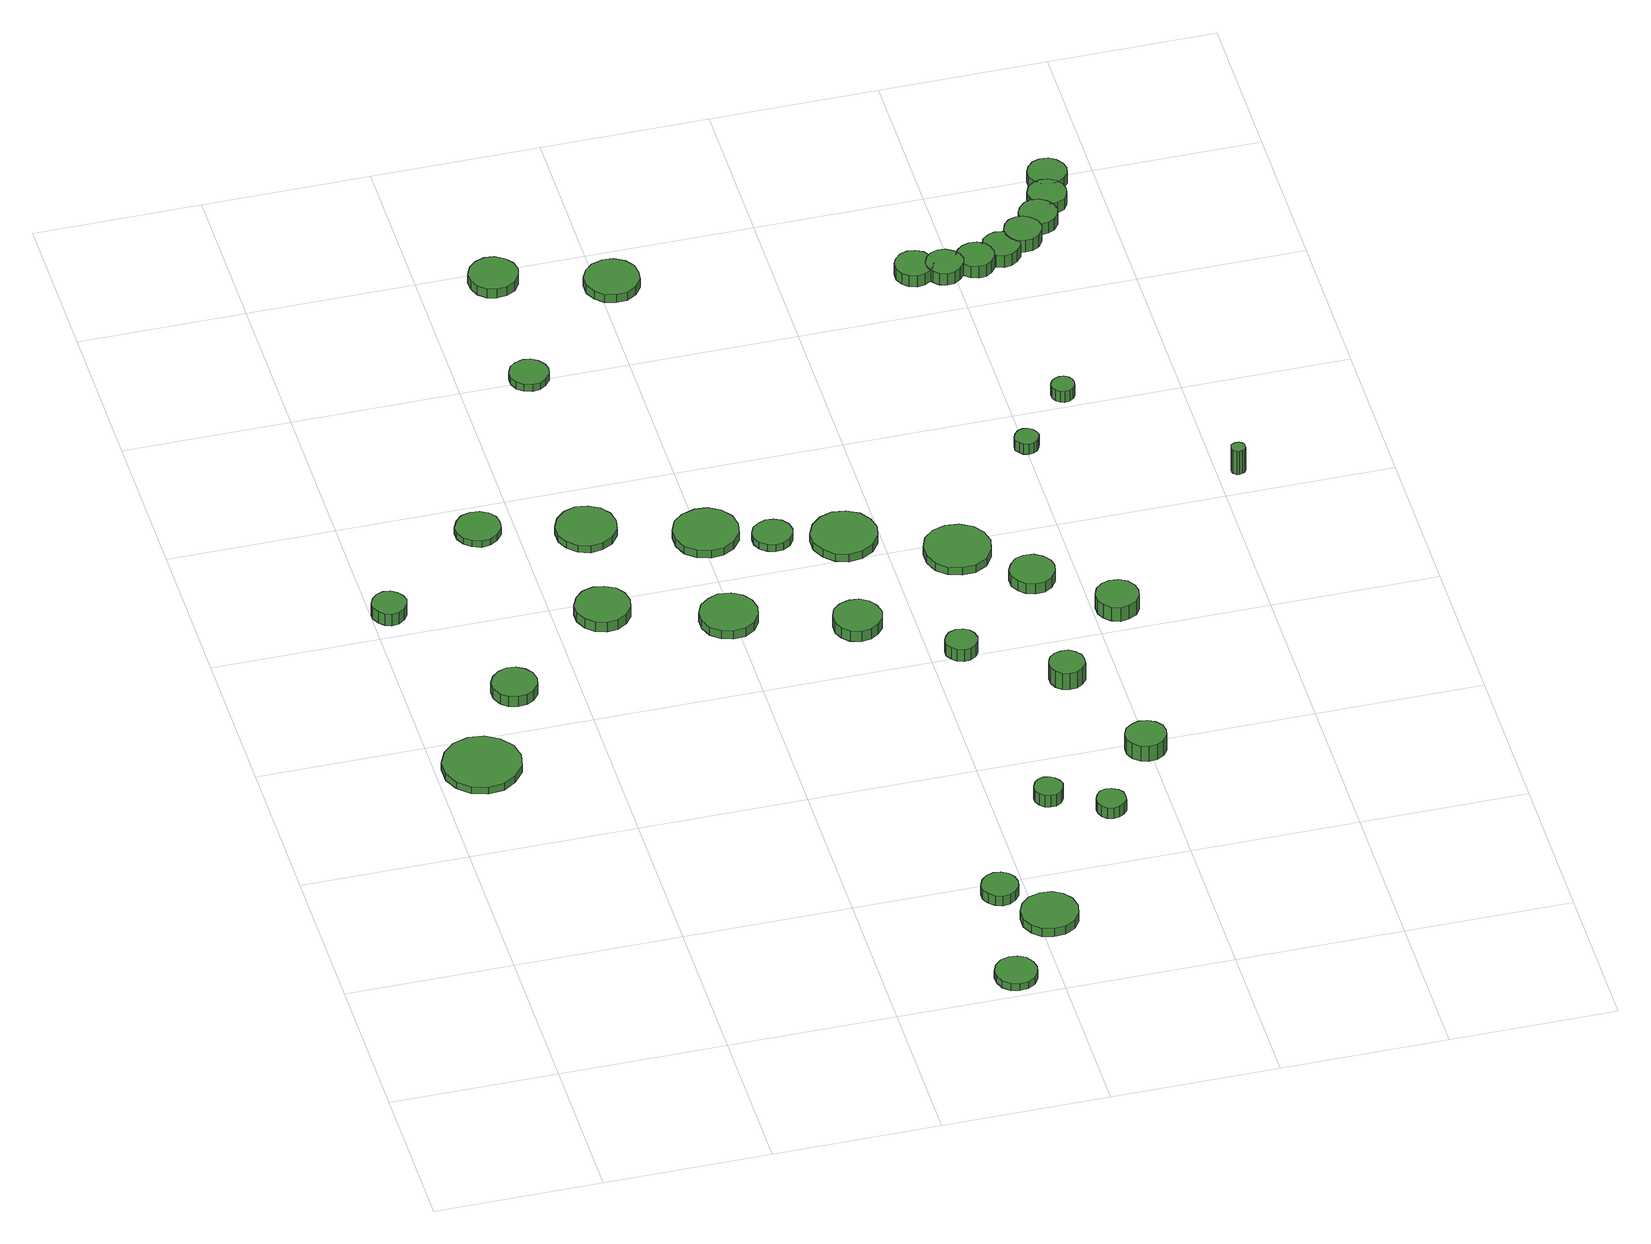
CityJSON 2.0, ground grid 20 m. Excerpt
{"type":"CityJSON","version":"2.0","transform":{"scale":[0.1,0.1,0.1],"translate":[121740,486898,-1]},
"CityObjects":{
"tree1":{"type":"SolitaryVegetationObject","attributes":{"function":"something"},"geometry":[{"type":"MultiSurface","lod":"1","boundaries":[[[0,1,2,3,4,5,6,7,8,9,10,11,12,13,14]],[[15,16,17,18,19,20,21,22,23,24,25,26,27,28,29]],[[0,29,28,1]],[[1,28,27,2]],[[2,27,26,3]],[[3,26,25,4]],[[4,25,24,5]],[[5,24,23,6]],[[6,23,22,7]],[[7,22,21,8]],[[8,21,20,9]],[[9,20,19,10]],[[10,19,18,11]],[[11,18,17,12]],[[12,17,16,13]],[[13,16,15,14]],[[14,15,29,0]]]}]},
"tree2":{"type":"SolitaryVegetationObject","attributes":{"function":"something"},"geometry":[{"type":"MultiSurface","lod":"1","boundaries":[[[30,31,32,33,34,35,36,37,38,39,40,41,42,43,44]],[[45,46,47,48,49,50,51,52,53,54,55,56,57,58,59]],[[30,59,58,31]],[[31,58,57,32]],[[32,57,56,33]],[[33,56,55,34]],[[34,55,54,35]],[[35,54,53,36]],[[36,53,52,37]],[[37,52,51,38]],[[38,51,50,39]],[[39,50,49,40]],[[40,49,48,41]],[[41,48,47,42]],[[42,47,46,43]],[[43,46,45,44]],[[44,45,59,30]]]}]},
"tree3":{"type":"SolitaryVegetationObject","attributes":{"function":"something"},"geometry":[{"type":"MultiSurface","lod":"1","boundaries":[[[60,61,62,63,64,65,66,67,68,69,70,71,72,73,74]],[[75,76,77,78,79,80,81,82,83,84,85,86,87,88,89]],[[60,89,88,61]],[[61,88,87,62]],[[62,87,86,63]],[[63,86,85,64]],[[64,85,84,65]],[[65,84,83,66]],[[66,83,82,67]],[[67,82,81,68]],[[68,81,80,69]],[[69,80,79,70]],[[70,79,78,71]],[[71,78,77,72]],[[72,77,76,73]],[[73,76,75,74]],[[74,75,89,60]]]}]},
"tree4":{"type":"SolitaryVegetationObject","attributes":{"function":"something"},"geometry":[{"type":"MultiSurface","lod":"1","boundaries":[[[90,91,92,93,94,95,96,97,98,99,100,101,102,103,104]],[[105,106,107,108,109,110,111,112,113,114,115,116,117,118,119]],[[90,119,118,91]],[[91,118,117,92]],[[92,117,116,93]],[[93,116,115,94]],[[94,115,114,95]],[[95,114,113,96]],[[96,113,112,97]],[[97,112,111,98]],[[98,111,110,99]],[[99,110,109,100]],[[100,109,108,101]],[[101,108,107,102]],[[102,107,106,103]],[[103,106,105,104]],[[104,105,119,90]]]}]},
"tree5":{"type":"SolitaryVegetationObject","attributes":{"function":"something"},"geometry":[{"type":"MultiSurface","lod":"1","boundaries":[[[120,121,122,123,124,125,126,127,128,129,130,131,132,133,134]],[[135,136,137,138,139,140,141,142,143,144,145,146,147,148,149]],[[120,149,148,121]],[[121,148,147,122]],[[122,147,146,123]],[[123,146,145,124]],[[124,145,144,125]],[[125,144,143,126]],[[126,143,142,127]],[[127,142,141,128]],[[128,141,140,129]],[[129,140,139,130]],[[130,139,138,131]],[[131,138,137,132]],[[132,137,136,133]],[[133,136,135,134]],[[134,135,149,120]]]}]},
"tree6":{"type":"SolitaryVegetationObject","attributes":{"function":"something"}},
"tree7":{"type":"SolitaryVegetationObject","attributes":{"function":"something"},"geometry":[{"type":"MultiSurface","lod":"1","boundaries":[[[150,151,152,153,154,155,156,157,158,159,160,161,162,163,164]],[[165,166,167,168,169,170,171,172,173,174,175,176,177,178,179]],[[150,179,178,151]],[[151,178,177,152]],[[152,177,176,153]],[[153,176,175,154]],[[154,175,174,155]],[[155,174,173,156]],[[156,173,172,157]],[[157,172,171,158]],[[158,171,170,159]],[[159,170,169,160]],[[160,169,168,161]],[[161,168,167,162]],[[162,167,166,163]],[[163,166,165,164]],[[164,165,179,150]]]}]},
"tree8":{"type":"SolitaryVegetationObject","attributes":{"function":"something"},"geometry":[{"type":"MultiSurface","lod":"1","boundaries":[[[180,181,182,183,184,185,186,187,188,189,190,191,192,193,194]],[[195,196,197,198,199,200,201,202,203,204,205,206,207,208,209]],[[180,209,208,181]],[[181,208,207,182]],[[182,207,206,183]],[[183,206,205,184]],[[184,205,204,185]],[[185,204,203,186]],[[186,203,202,187]],[[187,202,201,188]],[[188,201,200,189]],[[189,200,199,190]],[[190,199,198,191]],[[191,198,197,192]],[[192,197,196,193]],[[193,196,195,194]],[[194,195,209,180]]]}]},
"tree9":{"type":"SolitaryVegetationObject","attributes":{"function":"something"},"geometry":[{"type":"MultiSurface","lod":"1","boundaries":[[[210,211,212,213,214,215,216,217,218,219,220,221,222,223,224]],[[225,226,227,228,229,230,231,232,233,234,235,236,237,238,239]],[[210,239,238,211]],[[211,238,237,212]],[[212,237,236,213]],[[213,236,235,214]],[[214,235,234,215]],[[215,234,233,216]],[[216,233,232,217]],[[217,232,231,218]],[[218,231,230,219]],[[219,230,229,220]],[[220,229,228,221]],[[221,228,227,222]],[[222,227,226,223]],[[223,226,225,224]],[[224,225,239,210]]]}]},
"tree10":{"type":"SolitaryVegetationObject","attributes":{"function":"something"},"geometry":[{"type":"MultiSurface","lod":"1","boundaries":[[[240,241,242,243,244,245,246,247,248,249,250,251,252,253,254]],[[255,256,257,258,259,260,261,262,263,264,265,266,267,268,269]],[[240,269,268,241]],[[241,268,267,242]],[[242,267,266,243]],[[243,266,265,244]],[[244,265,264,245]],[[245,264,263,246]],[[246,263,262,247]],[[247,262,261,248]],[[248,261,260,249]],[[249,260,259,250]],[[250,259,258,251]],[[251,258,257,252]],[[252,257,256,253]],[[253,256,255,254]],[[254,255,269,240]]]}]},
"tree11":{"type":"SolitaryVegetationObject","attributes":{"function":"something"},"geometry":[{"type":"MultiSurface","lod":"1","boundaries":[[[270,271,272,273,274,275,276,277,278,279,280,281,282,283,284]],[[285,286,287,288,289,290,291,292,293,294,295,296,297,298,299]],[[270,299,298,271]],[[271,298,297,272]],[[272,297,296,273]],[[273,296,295,274]],[[274,295,294,275]],[[275,294,293,276]],[[276,293,292,277]],[[277,292,291,278]],[[278,291,290,279]],[[279,290,289,280]],[[280,289,288,281]],[[281,288,287,282]],[[282,287,286,283]],[[283,286,285,284]],[[284,285,299,270]]]}]},
"tree12":{"type":"SolitaryVegetationObject","attributes":{"function":"something"},"geometry":[{"type":"MultiSurface","lod":"1","boundaries":[[[300,301,302,303,304,305,306,307,308,309,310,311,312,313,314]],[[315,316,317,318,319,320,321,322,323,324,325,326,327,328,329]],[[300,329,328,301]],[[301,328,327,302]],[[302,327,326,303]],[[303,326,325,304]],[[304,325,324,305]],[[305,324,323,306]],[[306,323,322,307]],[[307,322,321,308]],[[308,321,320,309]],[[309,320,319,310]],[[310,319,318,311]],[[311,318,317,312]],[[312,317,316,313]],[[313,316,315,314]],[[314,315,329,300]]]}]},
"tree13":{"type":"SolitaryVegetationObject","attributes":{"function":"something"},"geometry":[{"type":"MultiSurface","lod":"1","boundaries":[[[330,331,332,333,334,335,336,337,338,339,340,341,342,343,344]],[[345,346,347,348,349,350,351,352,353,354,355,356,357,358,359]],[[330,359,358,331]],[[331,358,357,332]],[[332,357,356,333]],[[333,356,355,334]],[[334,355,354,335]],[[335,354,353,336]],[[336,353,352,337]],[[337,352,351,338]],[[338,351,350,339]],[[339,350,349,340]],[[340,349,348,341]],[[341,348,347,342]],[[342,347,346,343]],[[343,346,345,344]],[[344,345,359,330]]]}]},
"tree14":{"type":"SolitaryVegetationObject","attributes":{"function":"something"},"geometry":[{"type":"MultiSurface","lod":"1","boundaries":[[[360,361,362,363,364,365,366,367,368,369,370,371,372,373,374]],[[375,376,377,378,379,380,381,382,383,384,385,386,387,388,389]],[[360,389,388,361]],[[361,388,387,362]],[[362,387,386,363]],[[363,386,385,364]],[[364,385,384,365]],[[365,384,383,366]],[[366,383,382,367]],[[367,382,381,368]],[[368,381,380,369]],[[369,380,379,370]],[[370,379,378,371]],[[371,378,377,372]],[[372,377,376,373]],[[373,376,375,374]],[[374,375,389,360]]]}]},
"tree15":{"type":"SolitaryVegetationObject","attributes":{"function":"something"},"geometry":[{"type":"MultiSurface","lod":"1","boundaries":[[[390,391,392,393,394,395,396,397,398,399,400,401,402,403,404]],[[405,406,407,408,409,410,411,412,413,414,415,416,417,418,419]],[[390,419,418,391]],[[391,418,417,392]],[[392,417,416,393]],[[393,416,415,394]],[[394,415,414,395]],[[395,414,413,396]],[[396,413,412,397]],[[397,412,411,398]],[[398,411,410,399]],[[399,410,409,400]],[[400,409,408,401]],[[401,408,407,402]],[[402,407,406,403]],[[403,406,405,404]],[[404,405,419,390]]]}]},
"tree16":{"type":"SolitaryVegetationObject","attributes":{"function":"something"},"geometry":[{"type":"MultiSurface","lod":"1","boundaries":[[[420,421,422,423,424,425,426,427,428,429,430,431,432,433,434]],[[435,436,437,438,439,440,441,442,443,444,445,446,447,448,449]],[[420,449,448,421]],[[421,448,447,422]],[[422,447,446,423]],[[423,446,445,424]],[[424,445,444,425]],[[425,444,443,426]],[[426,443,442,427]],[[427,442,441,428]],[[428,441,440,429]],[[429,440,439,430]],[[430,439,438,431]],[[431,438,437,432]],[[432,437,436,433]],[[433,436,435,434]],[[434,435,449,420]]]}]},
"tree17":{"type":"SolitaryVegetationObject","attributes":{"function":"something"}},
"tree18":{"type":"SolitaryVegetationObject","attributes":{"function":"something"},"geometry":[{"type":"MultiSurface","lod":"1","boundaries":[[[450,451,452,453,454,455,456,457,458,459,460,461,462,463,464]],[[465,466,467,468,469,470,471,472,473,474,475,476,477,478,479]],[[450,479,478,451]],[[451,478,477,452]],[[452,477,476,453]],[[453,476,475,454]],[[454,475,474,455]],[[455,474,473,456]],[[456,473,472,457]],[[457,472,471,458]],[[458,471,470,459]],[[459,470,469,460]],[[460,469,468,461]],[[461,468,467,462]],[[462,467,466,463]],[[463,466,465,464]],[[464,465,479,450]]]}]},
"tree19":{"type":"SolitaryVegetationObject","attributes":{"function":"something"},"geometry":[{"type":"MultiSurface","lod":"1","boundaries":[[[480,481,482,483,484,485,486,487,488,489,490,491,492,493,494]],[[495,496,497,498,499,500,501,502,503,504,505,506,507,508,509]],[[480,509,508,481]],[[481,508,507,482]],[[482,507,506,483]],[[483,506,505,484]],[[484,505,504,485]],[[485,504,503,486]],[[486,503,502,487]],[[487,502,501,488]],[[488,501,500,489]],[[489,500,499,490]],[[490,499,498,491]],[[491,498,497,492]],[[492,497,496,493]],[[493,496,495,494]],[[494,495,509,480]]]}]},
"tree20":{"type":"SolitaryVegetationObject","attributes":{"function":"something"},"geometry":[{"type":"MultiSurface","lod":"1","boundaries":[[[510,511,512,513,514,515,516,517,518,519,520,521,522,523,524]],[[525,526,527,528,529,530,531,532,533,534,535,536,537,538,539]],[[510,539,538,511]],[[511,538,537,512]],[[512,537,536,513]],[[513,536,535,514]],[[514,535,534,515]],[[515,534,533,516]],[[516,533,532,517]],[[517,532,531,518]],[[518,531,530,519]],[[519,530,529,520]],[[520,529,528,521]],[[521,528,527,522]],[[522,527,526,523]],[[523,526,525,524]],[[524,525,539,510]]]}]},
"tree21":{"type":"SolitaryVegetationObject","attributes":{"function":"something"},"geometry":[{"type":"MultiSurface","lod":"1","boundaries":[[[540,541,542,543,544,545,546,547,548,549,550,551,552,553,554]],[[555,556,557,558,559,560,561,562,563,564,565,566,567,568,569]],[[540,569,568,541]],[[541,568,567,542]],[[542,567,566,543]],[[543,566,565,544]],[[544,565,564,545]],[[545,564,563,546]],[[546,563,562,547]],[[547,562,561,548]],[[548,561,560,549]],[[549,560,559,550]],[[550,559,558,551]],[[551,558,557,552]],[[552,557,556,553]],[[553,556,555,554]],[[554,555,569,540]]]}]},
"tree22":{"type":"SolitaryVegetationObject","attributes":{"function":"something"},"geometry":[{"type":"MultiSurface","lod":"1","boundaries":[[[570,571,572,573,574,575,576,577,578,579,580,581,582,583,584]],[[585,586,587,588,589,590,591,592,593,594,595,596,597,598,599]],[[570,599,598,571]],[[571,598,597,572]],[[572,597,596,573]],[[573,596,595,574]],[[574,595,594,575]],[[575,594,593,576]],[[576,593,592,577]],[[577,592,591,578]],[[578,591,590,579]],[[579,590,589,580]],[[580,589,588,581]],[[581,588,587,582]],[[582,587,586,583]],[[583,586,585,584]],[[584,585,599,570]]]}]},
"tree23":{"type":"SolitaryVegetationObject","attributes":{"function":"something"},"geometry":[{"type":"MultiSurface","lod":"1","boundaries":[[[600,601,602,603,604,605,606,607,608,609,610,611,612,613,614]],[[615,616,617,618,619,620,621,622,623,624,625,626,627,628,629]],[[600,629,628,601]],[[601,628,627,602]],[[602,627,626,603]],[[603,626,625,604]],[[604,625,624,605]],[[605,624,623,606]],[[606,623,622,607]],[[607,622,621,608]],[[608,621,620,609]],[[609,620,619,610]],[[610,619,618,611]],[[611,618,617,612]],[[612,617,616,613]],[[613,616,615,614]],[[614,615,629,600]]]}]},
"tree24":{"type":"SolitaryVegetationObject","attributes":{"function":"something"},"geometry":[{"type":"MultiSurface","lod":"1","boundaries":[[[630,631,632,633,634,635,636,637,638,639,640,641,642,643,644]],[[645,646,647,648,649,650,651,652,653,654,655,656,657,658,659]],[[630,659,658,631]],[[631,658,657,632]],[[632,657,656,633]],[[633,656,655,634]],[[634,655,654,635]],[[635,654,653,636]],[[636,653,652,637]],[[637,652,651,638]],[[638,651,650,639]],[[639,650,649,640]],[[640,649,648,641]],[[641,648,647,642]],[[642,647,646,643]],[[643,646,645,644]],[[644,645,659,630]]]}]},
"tree25":{"type":"SolitaryVegetationObject","attributes":{"function":"something"},"geometry":[{"type":"MultiSurface","lod":"1","boundaries":[[[660,661,662,663,664,665,666,667,668,669,670,671,672,673,674]],[[675,676,677,678,679,680,681,682,683,684,685,686,687,688,689]],[[660,689,688,661]],[[661,688,687,662]],[[662,687,686,663]],[[663,686,685,664]],[[664,685,684,665]],[[665,684,683,666]],[[666,683,682,667]],[[667,682,681,668]],[[668,681,680,669]],[[669,680,679,670]],[[670,679,678,671]],[[671,678,677,672]],[[672,677,676,673]],[[673,676,675,674]],[[674,675,689,660]]]}]},
"tree26":{"type":"SolitaryVegetationObject","attributes":{"function":"something"},"geometry":[{"type":"MultiSurface","lod":"1","boundaries":[[[690,691,692,693,694,695,696,697,698,699,700,701,702,703,704]],[[705,706,707,708,709,710,711,712,713,714,715,716,717,718,719]],[[690,719,718,691]],[[691,718,717,692]],[[692,717,716,693]],[[693,716,715,694]],[[694,715,714,695]],[[695,714,713,696]],[[696,713,712,697]],[[697,712,711,698]],[[698,711,710,699]],[[699,710,709,700]],[[700,709,708,701]],[[701,708,707,702]],[[702,707,706,703]],[[703,706,705,704]],[[704,705,719,690]]]}]},
"tree27":{"type":"SolitaryVegetationObject","attributes":{"function":"something"},"geometry":[{"type":"MultiSurface","lod":"1","boundaries":[[[720,721,722,723,724,725,726,727,728,729,730,731,732,733,734]],[[735,736,737,738,739,740,741,742,743,744,745,746,747,748,749]],[[720,749,748,721]],[[721,748,747,722]],[[722,747,746,723]],[[723,746,745,724]],[[724,745,744,725]],[[725,744,743,726]],[[726,743,742,727]],[[727,742,741,728]],[[728,741,740,729]],[[729,740,739,730]],[[730,739,738,731]],[[731,738,737,732]],[[732,737,736,733]],[[733,736,735,734]],[[734,735,749,720]]]}]},
"tree28":{"type":"SolitaryVegetationObject","attributes":{"function":"something"},"geometry":[{"type":"MultiSurface","lod":"1","boundaries":[[[750,751,752,753,754,755,756,757,758,759,760,761,762,763,764]],[[765,766,767,768,769,770,771,772,773,774,775,776,777,778,779]],[[750,779,778,751]],[[751,778,777,752]],[[752,777,776,753]],[[753,776,775,754]],[[754,775,774,755]],[[755,774,773,756]],[[756,773,772,757]],[[757,772,771,758]],[[758,771,770,759]],[[759,770,769,760]],[[760,769,768,761]],[[761,768,767,762]],[[762,767,766,763]],[[763,766,765,764]],[[764,765,779,750]]]}]},
"tree29":{"type":"SolitaryVegetationObject","attributes":{"function":"something"},"geometry":[{"type":"MultiSurface","lod":"1","boundaries":[[[780,781,782,783,784,785,786,787,788,789,790,791,792,793,794]],[[795,796,797,798,799,800,801,802,803,804,805,806,807,808,809]],[[780,809,808,781]],[[781,808,807,782]],[[782,807,806,783]],[[783,806,805,784]],[[784,805,804,785]],[[785,804,803,786]],[[786,803,802,787]],[[787,802,801,788]],[[788,801,800,789]],[[789,800,799,790]],[[790,799,798,791]],[[791,798,797,792]],[[792,797,796,793]],[[793,796,795,794]],[[794,795,809,780]]]}]},
"tree30":{"type":"SolitaryVegetationObject","attributes":{"function":"something"},"geometry":[{"type":"MultiSurface","lod":"1","boundaries":[[[810,811,812,813,814,815,816,817,818,819,820,821,822,823,824]],[[825,826,827,828,829,830,831,832,833,834,835,836,837,838,839]],[[810,839,838,811]],[[811,838,837,812]],[[812,837,836,813]],[[813,836,835,814]],[[814,835,834,815]],[[815,834,833,816]],[[816,833,832,817]],[[817,832,831,818]],[[818,831,830,819]],[[819,830,829,820]],[[820,829,828,821]],[[821,828,827,822]],[[822,827,826,823]],[[823,826,825,824]],[[824,825,839,810]]]}]},
"tree31":{"type":"SolitaryVegetationObject","attributes":{"function":"something"},"geometry":[{"type":"MultiSurface","lod":"1","boundaries":[[[840,841,842,843,844,845,846,847,848,849,850,851,852,853,854]],[[855,856,857,858,859,860,861,862,863,864,865,866,867,868,869]],[[840,869,868,841]],[[841,868,867,842]],[[842,867,866,843]],[[843,866,865,844]],[[844,865,864,845]],[[845,864,863,846]],[[846,863,862,847]],[[847,862,861,848]],[[848,861,860,849]],[[849,860,859,850]],[[850,859,858,851]],[[851,858,857,852]],[[852,857,856,853]],[[853,856,855,854]],[[854,855,869,840]]]}]},
"tree32":{"type":"SolitaryVegetationObject","attributes":{"function":"something"}},
"tree33":{"type":"SolitaryVegetationObject","attributes":{"function":"something"},"geometry":[{"type":"MultiSurface","lod":"1","boundaries":[[[870,871,872,873,874,875,876,877,878,879,880,881,882,883,884]],[[885,886,887,888,889,890,891,892,893,894,895,896,897,898,899]],[[870,899,898,871]],[[871,898,897,872]],[[872,897,896,873]],[[873,896,895,874]],[[874,895,894,875]],[[875,894,893,876]],[[876,893,892,877]],[[877,892,891,878]],[[878,891,890,879]],[[879,890,889,880]],[[880,889,888,881]],[[881,888,887,882]],[[882,887,886,883]],[[883,886,885,884]],[[884,885,899,870]]]}]},
"tree34":{"type":"SolitaryVegetationObject","attributes":{"function":"something"},"geometry":[{"type":"MultiSurface","lod":"1","boundaries":[[[900,901,902,903,904,905,906,907,908,909,910,911,912,913,914]],[[915,916,917,918,919,920,921,922,923,924,925,926,927,928,929]],[[900,929,928,901]],[[901,928,927,902]],[[902,927,926,903]],[[903,926,925,904]],[[904,925,924,905]],[[905,924,923,906]],[[906,923,922,907]],[[907,922,921,908]],[[908,921,920,909]],[[909,920,919,910]],[[910,919,918,911]],[[911,918,917,912]],[[912,917,916,913]],[[913,916,915,914]],[[914,915,929,900]]]}]},
"tree35":{"type":"SolitaryVegetationObject","attributes":{"function":"something"},"geometry":[{"type":"MultiSurface","lod":"1","boundaries":[[[930,931,932,933,934,935,936,937,938,939,940,941,942,943,944]],[[945,946,947,948,949,950,951,952,953,954,955,956,957,958,959]],[[930,959,958,931]],[[931,958,957,932]],[[932,957,956,933]],[[933,956,955,934]],[[934,955,954,935]],[[935,954,953,936]],[[936,953,952,937]],[[937,952,951,938]],[[938,951,950,939]],[[939,950,949,940]],[[940,949,948,941]],[[941,948,947,942]],[[942,947,946,943]],[[943,946,945,944]],[[944,945,959,930]]]}]},
"tree36":{"type":"SolitaryVegetationObject","attributes":{"function":"something"},"geometry":[{"type":"MultiSurface","lod":"1","boundaries":[[[960,961,962,963,964,965,966,967,968,969,970,971,972,973,974]],[[975,976,977,978,979,980,981,982,983,984,985,986,987,988,989]],[[960,989,988,961]],[[961,988,987,962]],[[962,987,986,963]],[[963,986,985,964]],[[964,985,984,965]],[[965,984,983,966]],[[966,983,982,967]],[[967,982,981,968]],[[968,981,980,969]],[[969,980,979,970]],[[970,979,978,971]],[[971,978,977,972]],[[972,977,976,973]],[[973,976,975,974]],[[974,975,989,960]]]}]},
"tree37":{"type":"SolitaryVegetationObject","attributes":{"function":"something"},"geometry":[{"type":"MultiSurface","lod":"1","boundaries":[[[990,991,992,993,994,995,996,997,998,999,1000,1001,1002,1003,1004]],[[1005,1006,1007,1008,1009,1010,1011,1012,1013,1014,1015,1016,1017,1018,1019]],[[990,1019,1018,991]],[[991,1018,1017,992]],[[992,1017,1016,993]],[[993,1016,1015,994]],[[994,1015,1014,995]],[[995,1014,1013,996]],[[996,1013,1012,997]],[[997,1012,1011,998]],[[998,1011,1010,999]],[[999,1010,1009,1000]],[[1000,1009,1008,1001]],[[1001,1008,1007,1002]],[[1002,1007,1006,1003]],[[1003,1006,1005,1004]],[[1004,1005,1019,990]]]}]},
"tree38":{"type":"SolitaryVegetationObject","attributes":{"function":"something"},"geometry":[{"type":"MultiSurface","lod":"1","boundaries":[[[1020,1021,1022,1023,1024,1025,1026,1027,1028,1029,1030,1031,1032,1033,1034]],[[1035,1036,1037,1038,1039,1040,1041,1042,1043,1044,1045,1046,1047,1048,1049]],[[1020,1049,1048,1021]],[[1021,1048,1047,1022]],[[1022,1047,1046,1023]],[[1023,1046,1045,1024]],[[1024,1045,1044,1025]],[[1025,1044,1043,1026]],[[1026,1043,1042,1027]],[[1027,1042,1041,1028]],[[1028,1041,1040,1029]],[[1029,1040,1039,1030]],[[1030,1039,1038,1031]],[[1031,1038,1037,1032]],[[1032,1037,1036,1033]],[[1033,1036,1035,1034]],[[1034,1035,1049,1020]]]}]},
"tree39":{"type":"SolitaryVegetationObject","attributes":{"function":"something"},"geometry":[{"type":"MultiSurface","lod":"1","boundaries":[[[1050,1051,1052,1053,1054,1055,1056,1057,1058,1059,1060,1061,1062,1063,1064]],[[1065,1066,1067,1068,1069,1070,1071,1072,1073,1074,1075,1076,1077,1078,1079]],[[1050,1079,1078,1051]],[[1051,1078,1077,1052]],[[1052,1077,1076,1053]],[[1053,1076,1075,1054]],[[1054,1075,1074,1055]],[[1055,1074,1073,1056]],[[1056,1073,1072,1057]],[[1057,1072,1071,1058]],[[1058,1071,1070,1059]],[[1059,1070,1069,1060]],[[1060,1069,1068,1061]],[[1061,1068,1067,1062]],[[1062,1067,1066,1063]],[[1063,1066,1065,1064]],[[1064,1065,1079,1050]]]}]}
},
"vertices":[
[100,546,16],[96,565,16],[84,580,16],[68,590,16],[49,592,16],[30,586,16],[16,573,16],[8,556,16],[8,536,16],[16,519,16],[30,506,16],[49,500,16],[68,502,16],[84,512,16],[96,527,16],[96,527,6],[84,512,6],[68,502,6],[49,500,6],[30,506,6],[16,519,6],[8,536,6],[8,556,6],[16,573,6],[30,586,6],[49,592,6],[68,590,6],[84,580,6],[96,565,6],[100,546,6],
[42,840,22],[40,848,22],[35,855,22],[28,860,22],[19,861,22],[11,858,22],[5,852,22],[1,844,22],[1,836,22],[5,828,22],[11,822,22],[19,819,22],[28,820,22],[35,825,22],[40,832,22],[40,832,5],[35,825,5],[28,820,5],[19,819,5],[11,822,5],[5,828,5],[1,836,5],[1,844,5],[5,852,5],[11,858,5],[19,861,5],[28,860,5],[35,855,5],[40,848,5],[42,840,5],
[151,669,20],[149,680,20],[142,689,20],[133,695,20],[122,696,20],[111,692,20],[103,685,20],[98,675,20],[98,664,20],[103,653,20],[111,646,20],[122,643,20],[133,644,20],[142,649,20],[149,658,20],[149,658,5],[142,649,5],[133,644,5],[122,643,5],[111,646,5],[103,653,5],[98,664,5],[98,675,5],[103,685,5],[111,692,5],[122,696,5],[133,695,5],[142,689,5],[149,680,5],[151,669,5],
[183,955,14],[181,966,14],[174,975,14],[165,980,14],[154,981,14],[143,978,14],[135,970,14],[130,960,14],[130,949,14],[135,939,14],[143,932,14],[154,928,14],[165,929,14],[174,935,14],[181,944,14],[181,944,5],[174,935,5],[165,929,5],[154,928,5],[143,932,5],[135,939,5],[130,949,5],[130,960,5],[135,970,5],[143,978,5],[154,981,5],[165,980,5],[174,975,5],[181,966,5],[183,955,5],
[290,778,19],[287,792,19],[279,803,19],[267,809,19],[254,811,19],[241,807,19],[231,798,19],[225,785,19],[225,772,19],[231,759,19],[241,750,19],[254,746,19],[267,747,19],[279,754,19],[287,765,19],[287,765,5],[279,754,5],[267,747,5],[254,746,5],[241,750,5],[231,759,5],[225,772,5],[225,785,5],[231,798,5],[241,807,5],[254,811,5],[267,809,5],[279,803,5],[287,792,5],[290,778,5],
[312,924,14],[309,939,14],[300,951,14],[287,958,14],[272,960,14],[258,955,14],[247,945,14],[241,931,14],[241,916,14],[247,903,14],[258,893,14],[272,888,14],[287,890,14],[300,897,14],[309,909,14],[309,909,4],[300,897,4],[287,890,4],[272,888,4],[258,893,4],[247,903,4],[241,916,4],[241,931,4],[247,945,4],[258,955,4],[272,960,4],[287,958,4],[300,951,4],[309,939,4],[312,924,4],
[574,32,16],[572,42,16],[566,51,16],[557,56,16],[547,57,16],[537,54,16],[529,47,16],[525,37,16],[525,27,16],[529,17,16],[537,10,16],[547,7,16],[557,8,16],[566,13,16],[572,22,16],[572,22,6],[566,13,6],[557,8,6],[547,7,6],[537,10,6],[529,17,6],[525,27,6],[525,37,6],[529,47,6],[537,54,6],[547,57,6],[557,56,6],[566,51,6],[572,42,6],[574,32,6],
[428,731,17],[425,745,17],[417,756,17],[405,763,17],[390,765,17],[377,760,17],[366,751,17],[360,738,17],[360,724,17],[366,710,17],[377,701,17],[390,697,17],[405,698,17],[417,705,17],[425,717,17],[425,717,5],[417,705,5],[405,698,5],[390,697,5],[377,701,5],[366,710,5],[360,724,5],[360,738,5],[366,751,5],[377,760,5],[390,765,5],[405,763,5],[417,756,5],[425,745,5],[428,731,5],
[591,181,19],[589,190,19],[584,197,19],[576,202,19],[567,203,19],[559,200,19],[552,194,19],[548,185,19],[548,176,19],[552,168,19],[559,162,19],[567,159,19],[576,160,19],[584,165,19],[589,172,19],[589,172,5],[584,165,5],[576,160,5],[567,159,5],[559,162,5],[552,168,5],[548,176,5],[548,185,5],[552,194,5],[559,200,5],[567,203,5],[576,202,5],[584,197,5],[589,190,5],[591,181,5],
[305,1201,18],[303,1210,18],[297,1218,18],[289,1223,18],[280,1224,18],[270,1221,18],[263,1215,18],[259,1206,18],[259,1196,18],[263,1187,18],[270,1181,18],[280,1178,18],[289,1179,18],[297,1184,18],[303,1192,18],[303,1192,8],[297,1184,8],[289,1179,8],[280,1178,8],[270,1181,8],[263,1187,8],[259,1196,8],[259,1206,8],[263,1215,8],[270,1221,8],[280,1224,8],[289,1223,8],[297,1218,8],[303,1210,8],[305,1201,8],
[647,124,17],[644,138,17],[636,149,17],[624,156,17],[610,157,17],[596,153,17],[586,144,17],[580,131,17],[580,117,17],[586,104,17],[596,95,17],[610,91,17],[624,92,17],[636,99,17],[644,110,17],[644,110,5],[636,99,5],[624,92,5],[610,91,5],[596,95,5],[586,104,5],[580,117,5],[580,131,5],[586,144,5],[596,153,5],[610,157,5],[624,156,5],[636,149,5],[644,138,5],[647,124,5],
[445,882,15],[442,898,15],[432,911,15],[418,919,15],[403,920,15],[387,915,15],[375,905,15],[369,890,15],[369,874,15],[375,859,15],[387,849,15],[403,844,15],[418,845,15],[432,853,15],[442,866,15],[442,866,4],[432,853,4],[418,845,4],[403,844,4],[387,849,4],[375,859,4],[369,874,4],[369,890,4],[375,905,4],[387,915,4],[403,920,4],[418,919,4],[432,911,4],[442,898,4],[445,882,4],
[315,1376,23],[312,1388,23],[305,1397,23],[294,1404,23],[282,1405,23],[271,1401,23],[262,1393,23],[257,1382,23],[257,1370,23],[262,1358,23],[271,1350,23],[282,1347,23],[294,1348,23],[305,1354,23],[312,1364,23],[312,1364,10],[305,1354,10],[294,1348,10],[282,1347,10],[271,1350,10],[262,1358,10],[257,1370,10],[257,1382,10],[262,1393,10],[271,1401,10],[282,1405,10],[294,1404,10],[305,1397,10],[312,1388,10],[315,1376,10],
[503,859,14],[501,869,14],[495,877,14],[486,881,14],[477,882,14],[468,879,14],[460,873,14],[456,864,14],[456,854,14],[460,845,14],[468,839,14],[477,836,14],[486,837,14],[495,842,14],[501,850,14],[501,850,4],[495,842,4],[486,837,4],[477,836,4],[468,839,4],[460,845,4],[456,854,4],[456,864,4],[460,873,4],[468,879,4],[477,882,4],[486,881,4],[495,877,4],[501,869,4],[503,859,4],
[563,685,19],[560,697,19],[553,707,19],[543,713,19],[531,714,19],[519,710,19],[510,702,19],[506,691,19],[506,679,19],[510,668,19],[519,660,19],[531,656,19],[543,658,19],[553,664,19],[560,673,19],[560,673,4],[553,664,4],[543,658,4],[531,656,4],[519,660,4],[510,668,4],[506,679,4],[506,691,4],[510,702,4],[519,710,4],[531,714,4],[543,713,4],[553,707,4],[560,697,4],[563,685,4],
[684,332,22],[682,339,22],[678,344,22],[672,348,22],[665,349,22],[658,347,22],[653,342,22],[650,335,22],[650,328,22],[653,322,22],[658,317,22],[665,315,22],[672,315,22],[678,319,22],[682,325,22],[682,325,5],[678,319,5],[672,315,5],[665,315,5],[658,317,5],[653,322,5],[650,328,5],[650,335,5],[653,342,5],[658,347,5],[665,349,5],[672,348,5],[678,344,5],[682,339,5],[684,332,5],
[597,835,16],[593,851,16],[584,864,16],[569,872,16],[553,874,16],[538,869,16],[526,858,16],[519,843,16],[519,827,16],[526,812,16],[538,801,16],[553,796,16],[569,798,16],[584,806,16],[593,819,16],[593,819,5],[584,806,5],[569,798,5],[553,796,5],[538,801,5],[526,812,5],[519,827,5],[519,843,5],[526,858,5],[538,869,5],[553,874,5],[569,872,5],[584,864,5],[593,851,5],[597,835,5],
[447,1336,22],[445,1349,22],[437,1360,22],[425,1367,22],[412,1368,22],[399,1364,22],[389,1355,22],[383,1343,22],[383,1329,22],[389,1317,22],[399,1308,22],[412,1304,22],[425,1305,22],[437,1312,22],[445,1323,22],[445,1323,10],[437,1312,10],[425,1305,10],[412,1304,10],[399,1308,10],[389,1317,10],[383,1329,10],[383,1343,10],[389,1355,10],[399,1364,10],[412,1368,10],[425,1367,10],[437,1360,10],[445,1349,10],[447,1336,10],
[748,294,21],[747,302,21],[743,307,21],[736,311,21],[729,312,21],[722,310,21],[717,305,21],[714,298,21],[714,291,21],[717,284,21],[722,279,21],[729,277,21],[736,278,21],[743,282,21],[747,287,21],[747,287,5],[743,282,5],[736,278,5],[729,277,5],[722,279,5],[717,284,5],[714,291,5],[714,298,5],[717,305,5],[722,310,5],[729,312,5],[736,311,5],[743,307,5],[747,302,5],[748,294,5],
[656,610,22],[654,618,22],[650,624,22],[643,628,22],[635,629,22],[627,626,22],[622,621,22],[618,614,22],[618,606,22],[622,599,22],[627,594,22],[635,591,22],[643,592,22],[650,596,22],[654,602,22],[654,602,5],[650,596,5],[643,592,5],[635,591,5],[627,594,5],[622,599,5],[618,606,5],[618,614,5],[622,621,5],[627,626,5],[635,629,5],[643,628,5],[650,624,5],[654,618,5],[656,610,5],
[762,533,29],[761,541,29],[755,548,29],[748,553,29],[739,553,29],[731,551,29],[724,545,29],[721,537,29],[721,528,29],[724,520,29],[731,514,29],[739,512,29],[748,512,29],[755,517,29],[761,524,29],[761,524,5],[755,517,5],[748,512,5],[739,512,5],[731,514,5],[724,520,5],[721,528,5],[721,537,5],[724,545,5],[731,551,5],[739,553,5],[748,553,5],[755,548,5],[761,541,5],[762,533,5],
[716,778,17],[712,794,17],[703,807,17],[688,815,17],[672,817,17],[656,812,17],[644,801,17],[638,786,17],[638,770,17],[644,755,17],[656,744,17],[672,739,17],[688,740,17],[703,748,17],[712,762,17],[712,762,6],[703,748,6],[688,740,6],[672,739,6],[656,744,6],[644,755,6],[638,770,6],[638,786,6],[644,801,6],[656,812,6],[672,817,6],[688,815,6],[703,807,6],[712,794,6],[716,778,6],
[821,389,27],[819,398,27],[813,406,27],[804,411,27],[794,412,27],[785,409,27],[777,403,27],[773,394,27],[773,384,27],[777,375,27],[785,368,27],[794,365,27],[804,366,27],[813,371,27],[819,379,27],[819,379,5],[813,371,5],[804,366,5],[794,365,5],[785,368,5],[777,375,5],[773,384,5],[773,394,5],[777,403,5],[785,409,5],[794,412,5],[804,411,5],[813,406,5],[819,398,5],[821,389,5],
[774,712,21],[772,722,21],[765,731,21],[756,737,21],[744,738,21],[734,735,21],[726,727,21],[721,717,21],[721,706,21],[726,696,21],[734,689,21],[744,685,21],[756,686,21],[765,692,21],[772,701,21],[772,701,6],[765,692,6],[756,686,6],[744,685,6],[734,689,6],[726,696,6],[721,706,6],[721,717,6],[726,727,6],[734,735,6],[744,738,6],[756,737,6],[765,731,6],[772,722,6],[774,712,6],
[854,639,26],[852,649,26],[846,658,26],[836,663,26],[826,664,26],[816,661,26],[808,654,26],[804,644,26],[804,633,26],[808,624,26],[816,617,26],[826,613,26],[836,615,26],[846,620,26],[852,628,26],[852,628,6],[846,620,6],[836,615,6],[826,613,6],[816,617,6],[808,624,6],[804,633,6],[804,644,6],[808,654,6],[816,661,6],[826,664,6],[836,663,6],[846,658,6],[852,649,6],[854,639,6],
[816,940,22],[814,946,22],[811,951,22],[806,954,22],[800,955,22],[794,953,22],[790,949,22],[787,943,22],[787,937,22],[790,932,22],[794,928,22],[800,926,22],[806,927,22],[811,930,22],[814,935,22],[814,935,7],[811,930,7],[806,927,7],[800,926,7],[794,928,7],[790,932,7],[787,937,7],[787,943,7],[790,949,7],[794,953,7],[800,955,7],[806,954,7],[811,951,7],[814,946,7],[816,940,7],
[777,1268,25],[775,1277,25],[770,1285,25],[761,1290,25],[752,1291,25],[743,1288,25],[736,1281,25],[732,1273,25],[732,1263,25],[736,1254,25],[743,1248,25],[752,1245,25],[761,1246,25],[770,1251,25],[775,1259,25],[775,1259,9],[770,1251,9],[761,1246,9],[752,1245,9],[743,1248,9],[736,1254,9],[732,1263,9],[732,1273,9],[736,1281,9],[743,1288,9],[752,1291,9],[761,1290,9],[770,1285,9],[775,1277,9],[777,1268,9],
[811,1261,26],[809,1270,26],[803,1277,26],[795,1282,26],[786,1283,26],[777,1280,26],[771,1274,26],[767,1266,26],[767,1256,26],[771,1248,26],[777,1242,26],[786,1239,26],[795,1240,26],[803,1245,26],[809,1252,26],[809,1252,9],[803,1245,9],[795,1240,9],[786,1239,9],[777,1242,9],[771,1248,9],[767,1256,9],[767,1266,9],[771,1274,9],[777,1280,9],[786,1283,9],[795,1282,9],[803,1277,9],[809,1270,9],[811,1261,9],
[878,1018,24],[877,1024,24],[874,1028,24],[869,1031,24],[863,1032,24],[858,1030,24],[853,1026,24],[851,1021,24],[851,1015,24],[853,1010,24],[858,1006,24],[863,1004,24],[869,1005,24],[874,1008,24],[877,1012,24],[877,1012,8],[874,1008,8],[869,1005,8],[863,1004,8],[858,1006,8],[853,1010,8],[851,1015,8],[851,1021,8],[853,1026,8],[858,1030,8],[863,1032,8],[869,1031,8],[874,1028,8],[877,1024,8],[878,1018,8],
[848,1264,26],[846,1273,26],[841,1281,26],[833,1285,26],[824,1286,26],[815,1283,26],[808,1277,26],[804,1269,26],[804,1260,26],[808,1251,26],[815,1245,26],[824,1242,26],[833,1243,26],[841,1248,26],[846,1255,26],[846,1255,9],[841,1248,9],[833,1243,9],[824,1242,9],[815,1245,9],[808,1251,9],[804,1260,9],[804,1269,9],[808,1277,9],[815,1283,9],[824,1286,9],[833,1285,9],[841,1281,9],[846,1273,9],[848,1264,9],
[881,1275,26],[880,1284,26],[874,1291,26],[866,1296,26],[857,1297,26],[848,1294,26],[841,1288,26],[838,1280,26],[838,1270,26],[841,1262,26],[848,1256,26],[857,1253,26],[866,1254,26],[874,1259,26],[880,1266,26],[880,1266,9],[874,1259,9],[866,1254,9],[857,1253,9],[848,1256,9],[841,1262,9],[838,1270,9],[838,1280,9],[841,1288,9],[848,1294,9],[857,1297,9],[866,1296,9],[874,1291,9],[880,1284,9],[881,1275,9],
[1032,838,42],[1032,841,42],[1030,844,42],[1027,846,42],[1023,846,42],[1020,845,42],[1017,843,42],[1016,839,42],[1016,836,42],[1017,833,42],[1020,830,42],[1023,829,42],[1027,830,42],[1030,831,42],[1032,834,42],[1032,834,8],[1030,831,8],[1027,830,8],[1023,829,8],[1020,830,8],[1017,833,8],[1016,836,8],[1016,839,8],[1017,843,8],[1020,845,8],[1023,846,8],[1027,846,8],[1030,844,8],[1032,841,8],[1032,838,8],
[912,1294,27],[910,1303,27],[904,1310,27],[896,1315,27],[887,1316,27],[878,1313,27],[872,1307,27],[868,1298,27],[868,1289,27],[872,1281,27],[878,1275,27],[887,1272,27],[896,1273,27],[904,1277,27],[910,1285,27],[910,1285,10],[904,1277,10],[896,1273,10],[887,1272,10],[878,1275,10],[872,1281,10],[868,1289,10],[868,1298,10],[872,1307,10],[878,1313,10],[887,1316,10],[896,1315,10],[904,1310,10],[910,1303,10],[912,1294,10],
[937,1319,26],[935,1328,26],[929,1336,26],[921,1341,26],[912,1342,26],[903,1339,26],[896,1332,26],[892,1324,26],[892,1314,26],[896,1306,26],[903,1300,26],[912,1297,26],[921,1298,26],[929,1302,26],[935,1310,26],[935,1310,10],[929,1302,10],[921,1298,10],[912,1297,10],[903,1300,10],[896,1306,10],[892,1314,10],[892,1324,10],[896,1332,10],[903,1339,10],[912,1342,10],[921,1341,10],[929,1336,10],[935,1328,10],[937,1319,10],
[956,1351,26],[954,1361,26],[949,1368,26],[940,1373,26],[931,1374,26],[922,1371,26],[915,1365,26],[911,1356,26],[911,1347,26],[915,1338,26],[922,1331,26],[931,1329,26],[940,1330,26],[949,1334,26],[954,1342,26],[954,1342,10],[949,1334,10],[940,1330,10],[931,1329,10],[922,1331,10],[915,1338,10],[911,1347,10],[911,1356,10],[915,1365,10],[922,1371,10],[931,1374,10],[940,1373,10],[949,1368,10],[954,1361,10],[956,1351,10],
[966,1387,26],[964,1396,26],[958,1404,26],[950,1409,26],[940,1410,26],[931,1407,26],[924,1400,26],[920,1392,26],[920,1382,26],[924,1373,26],[931,1367,26],[940,1364,26],[950,1365,26],[958,1370,26],[964,1377,26],[964,1377,11],[958,1370,11],[950,1365,11],[940,1364,11],[931,1367,11],[924,1373,11],[920,1382,11],[920,1392,11],[924,1400,11],[931,1407,11],[940,1410,11],[950,1409,11],[958,1404,11],[964,1396,11],[966,1387,11]
]}
